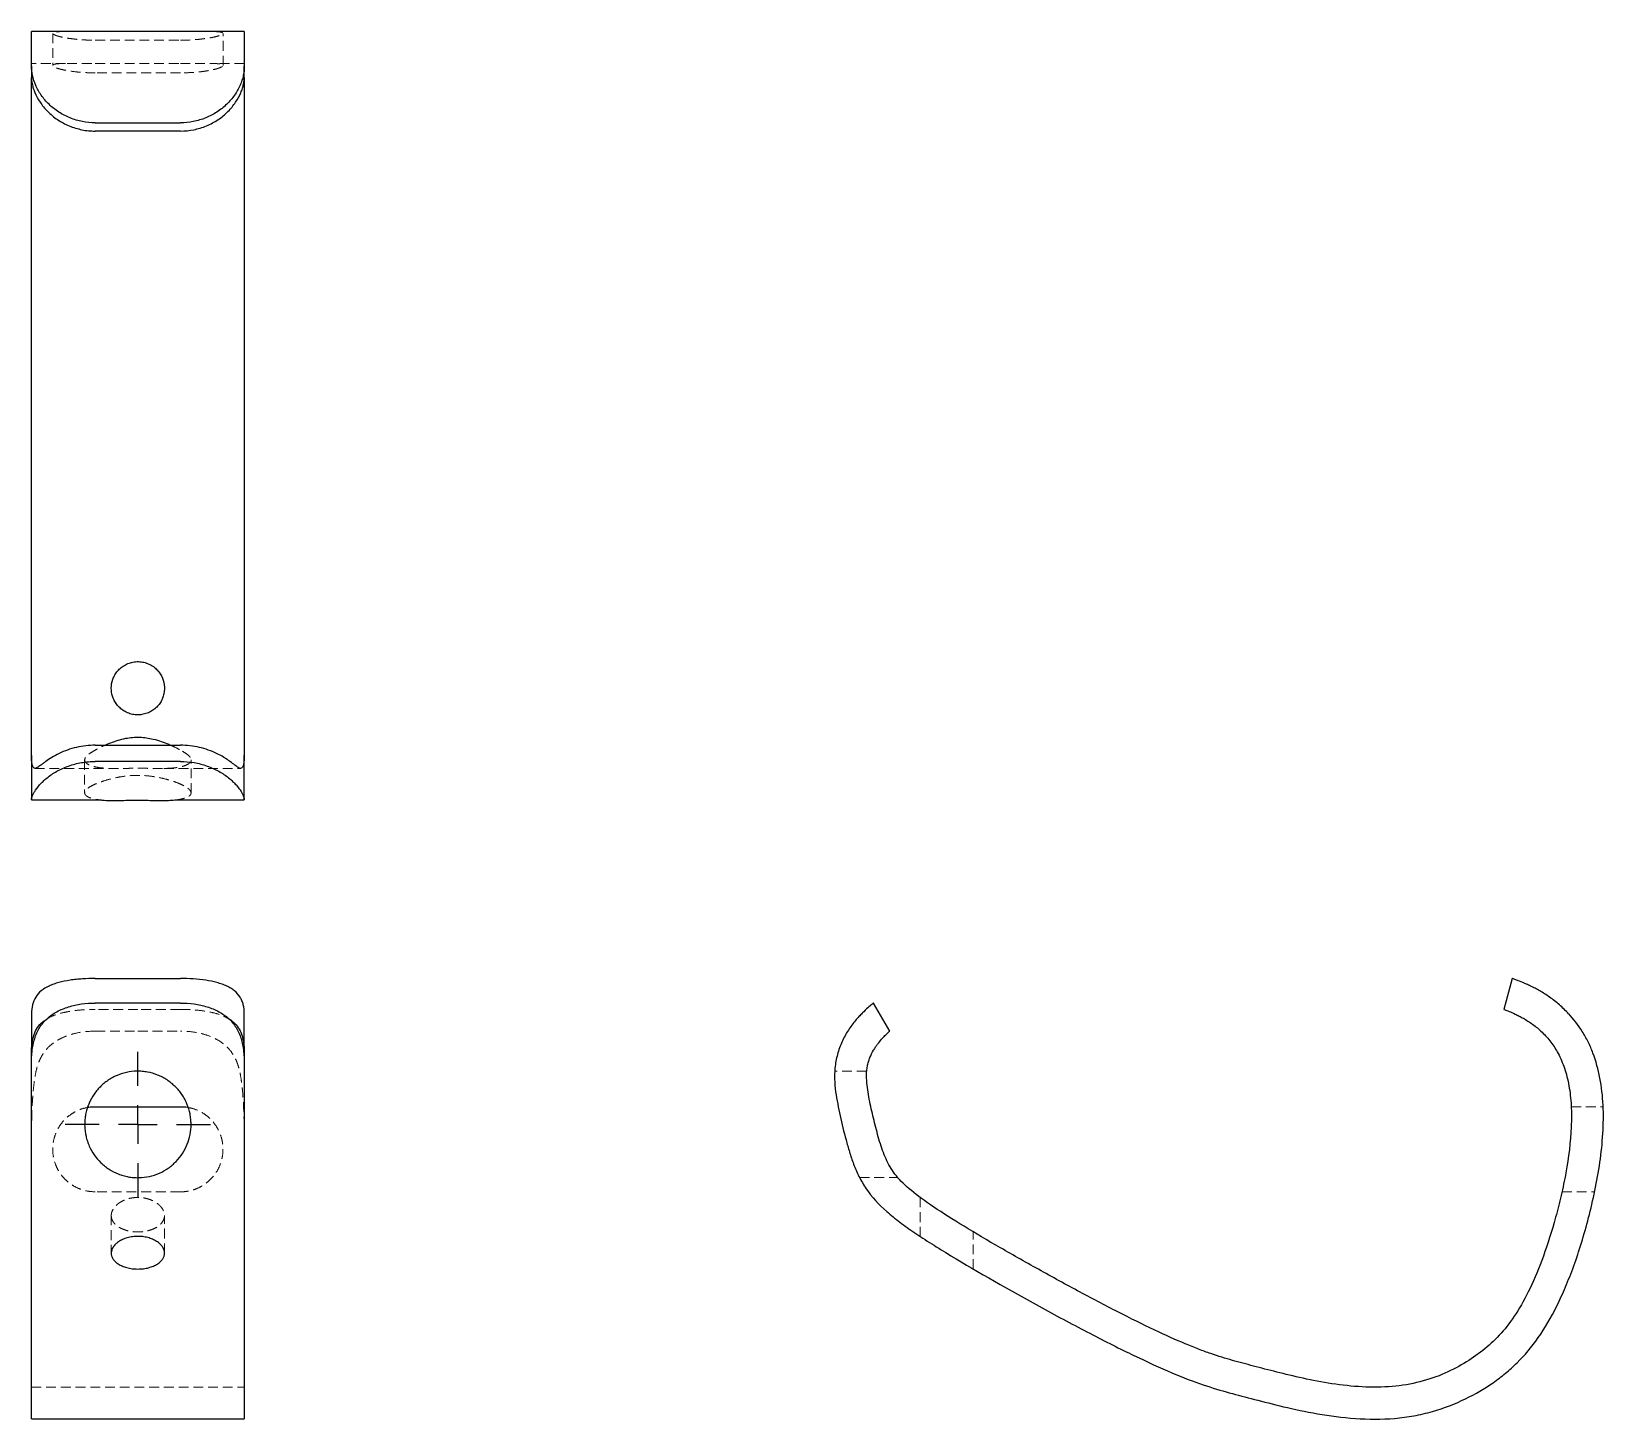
# Model space of a CAD drawing. Header units: millimetres. Extents: x 69 to 273, y 28 to 208.
import ezdxf

# ---------------------------------------------------------------- set-up
doc = ezdxf.new("R2010")
doc.units = ezdxf.units.MM
doc.linetypes.add('HIDDEN', pattern=[1.905, 1.27, -0.635])
doc.layers.add('10', color=7, linetype='Continuous')

# ---------------------------------------------------------------- blocks, each defined once
blk = doc.blocks.new('SW_CENTERMARKSYMBOL_0')
at = {"layer": '10', "color": 0}
for p, q in [((0, 5), (0, 9.39)), ((0, 0), (0, 2.5)), ((-5, 0), (-9.39, 0)), ((0, 0), (-2.5, 0)), ((0, 0), (0, -2.5)), ((0, 0), (2.5, 0)), ((5, 0), (9.39, 0)), ((0, -5), (0, -9.39))]:
    blk.add_line(p, q, dxfattribs=at)

msp = doc.modelspace()

# ---------------------------------------------------------------- linework, layer by layer
at = {"color": 7, "linetype": 'Continuous', "lineweight": 25}
for p, q in [((73.98, 207.89), (69.5, 207.89)), ((88.78, 207.87), (77.76, 207.87)), ((97.04, 207.89), (92.57, 207.89)), ((69.5, 203.41), (69.5, 202.04)), ((97.04, 202.04), (97.04, 203.41)), ((77.76, 196.08), (88.78, 196.08)), ((83.27, 195.01), (77.76, 195.01)), ((88.78, 195.01), (83.27, 195.01)), ((69.5, 114.25), (69.5, 108.51)), ((77.76, 115.56), (83.27, 115.56)), ((83.27, 115.56), (88.78, 115.56)), ((97.04, 108.51), (97.04, 114.25)), ((88.78, 113.46), (77.76, 113.46)), ((69.5, 108.48), (78.5, 108.48)), ((88.06, 108.48), (97.04, 108.48)), ((77.76, 85.39), (88.78, 85.39)), ((261.08, 85.39), (260.01, 81.38)), ((88.78, 82.21), (77.76, 82.21)), ((180.56, 78.57), (178.46, 82.21)), ((69.5, 80.82), (69.5, 75.69)), ((97.04, 75.69), (97.04, 80.82)), ((69.5, 74.34), (69.5, 75.69)), ((97.04, 75.69), (97.04, 74.34)), ((77.76, 68.8), (88.78, 68.8)), ((69.5, 28.4), (97.04, 28.4))]:
    msp.add_line(p, q, dxfattribs=at)
at = {"color": 7, "linetype": 'HIDDEN', "lineweight": 18}
for p, q in [((72.25, 207.65), (72.25, 203.49)), ((94.29, 203.49), (94.29, 207.65)), ((77.76, 206.77), (88.78, 206.77)), ((73.91, 203.76), (69.5, 203.76)), ((77.76, 203.73), (88.78, 203.73)), ((97.04, 203.76), (92.61, 203.76)), ((88.78, 202.54), (77.76, 202.54)), ((69.93, 112.56), (79.9, 112.56)), ((76.38, 113.65), (76.38, 109.39)), ((86.64, 112.56), (96.6, 112.56)), ((90.16, 109.39), (90.16, 113.65)), ((83.27, 81.38), (77.76, 81.38)), ((88.78, 81.38), (83.27, 81.38)), ((77.76, 78.57), (83.27, 78.57)), ((83.27, 78.57), (88.78, 78.57)), ((177.57, 73.39), (173.43, 73.39)), ((268.73, 68.8), (272.87, 68.8)), ((176.65, 59.62), (181.59, 59.62)), ((88.78, 57.78), (77.76, 57.78)), ((184.48, 57.05), (184.48, 52)), ((267.54, 57.78), (271.77, 57.78)), ((79.83, 54.72), (79.83, 49.85)), ((86.71, 49.85), (86.71, 54.72)), ((191.37, 47.8), (191.37, 52.62)), ((69.5, 32.52), (97.04, 32.52))]:
    msp.add_line(p, q, dxfattribs=at)
at = {"color": 7, "linetype": 'HIDDEN', "lineweight": 18, "flags": 128}
for points in [[(260.01, 81.38), (260.01, 81.38)], [(260.01, 81.38), (260.01, 81.38)], [(180.56, 78.57), (180.56, 78.57)], [(180.56, 78.57), (180.56, 78.57)], [(268.73, 68.8), (268.73, 68.8)], [(267.54, 57.78), (267.54, 57.78)]]:
    msp.add_lwpolyline(points, dxfattribs=at)
at = {"color": 7, "linetype": 'Continuous', "lineweight": 25}
for points, knots in [([(69.5, 203.41), (69.5, 203.81), (69.5, 204.62), (69.5, 205.65), (69.5, 206.51), (69.5, 207.16), (69.5, 207.6), (69.5, 207.86), (69.5, 207.88), (69.5, 207.89)], [0, 0, 0, 0, 0.124142, 0.2554579, 0.3938352, 0.5381918, 0.6881855, 0.8431435, 1, 1, 1, 1]), ([(77.76, 207.87), (77.46, 207.87), (76.84, 207.87), (75.94, 207.88), (75.09, 207.89), (74.43, 207.89), (74.09, 207.89), (73.98, 207.89)], [0, 0, 0, 0, 0.219039, 0.444434, 0.663472, 0.88886, 1, 1, 1, 1]), ([(92.57, 207.89), (92.38, 207.89), (91.97, 207.89), (91.21, 207.89), (90.34, 207.88), (89.52, 207.87), (88.99, 207.87), (88.78, 207.87)], [0, 0, 0, 0, 0.179108, 0.402659, 0.620983, 0.845619, 1, 1, 1, 1]), ([(97.04, 207.87), (97.04, 207.88), (97.04, 207.92), (97.04, 207.76), (97.04, 207.37), (97.04, 206.73), (97.04, 205.85), (97.04, 204.74), (97.04, 203.85), (97.04, 203.41)], [0, 0, 0, 0, 0.0512634, 0.2348952, 0.4024611, 0.5634775, 0.7174088, 0.8630477, 1, 1, 1, 1]), ([(77.76, 196.08), (77.2, 196.08), (76.64, 196.14), (75.83, 196.29), (75.56, 196.36), (75.02, 196.52), (74.76, 196.61), (73.99, 196.92), (73.5, 197.17), (72.81, 197.62), (72.59, 197.78), (72.17, 198.12), (71.97, 198.29), (71.4, 198.84), (71.06, 199.23), (70.48, 200.07), (70.24, 200.49), (69.86, 201.35), (69.72, 201.79), (69.54, 202.62), (69.5, 203.02), (69.5, 203.4)], [0, 0, 0, 0, 0.125, 0.125, 0.1875, 0.1875, 0.25, 0.25, 0.375, 0.375, 0.4375, 0.4375, 0.5, 0.5, 0.625, 0.625, 0.75, 0.75, 0.875, 0.875, 1, 1, 1, 1]), ([(69.5, 202.04), (69.5, 201.76), (69.53, 201.45), (69.63, 200.93), (69.68, 200.75), (69.8, 200.37), (69.87, 200.18), (70.12, 199.58), (70.34, 199.16), (70.75, 198.55), (70.9, 198.34), (71.24, 197.94), (71.41, 197.74), (71.79, 197.36), (71.99, 197.18), (72.42, 196.82), (72.65, 196.65), (73.35, 196.18), (73.85, 195.91), (74.64, 195.58), (74.92, 195.48), (75.47, 195.31), (75.75, 195.24), (76.31, 195.12), (76.6, 195.08), (77.18, 195.02), (77.47, 195.01), (77.76, 195.01)], [0, 0, 0, 0, 0.125, 0.125, 0.1875, 0.1875, 0.25, 0.25, 0.375, 0.375, 0.4375, 0.4375, 0.5, 0.5, 0.5625, 0.5625, 0.625, 0.625, 0.75, 0.75, 0.8125, 0.8125, 0.875, 0.875, 0.9375, 0.9375, 1, 1, 1, 1]), ([(69.5, 114.25), (69.5, 114.39), (69.5, 114.65), (69.5, 115.12), (69.5, 115.7), (69.5, 116.46), (69.5, 117.43), (69.5, 118.66), (69.5, 120.12), (69.5, 121.79), (69.5, 123.66), (69.5, 125.74), (69.5, 128.01), (69.5, 130.44), (69.5, 133.16), (69.5, 136.13), (69.5, 139.3), (69.5, 142.41), (69.5, 145.41), (69.5, 148.21), (69.5, 150.78), (69.5, 153.1), (69.5, 155.17), (69.5, 157.1), (69.5, 158.96), (69.5, 160.83), (69.5, 162.72), (69.5, 164.71), (69.5, 167.12), (69.5, 169.97), (69.5, 173.26), (69.5, 176.4), (69.5, 179.28), (69.5, 181.81), (69.5, 184.2), (69.5, 186.41), (69.5, 188.41), (69.5, 190.21), (69.5, 191.84), (69.5, 193.34), (69.5, 194.66), (69.5, 195.84), (69.5, 196.91), (69.5, 197.95), (69.5, 198.96), (69.5, 199.94), (69.5, 200.87), (69.5, 201.54), (69.5, 201.87), (69.5, 201.94)], [0, 0, 0, 0, 0.012095, 0.023559, 0.034676, 0.046114, 0.058738, 0.073322, 0.090381, 0.108399, 0.128692, 0.151105, 0.175368, 0.201133, 0.227995, 0.261045, 0.294209, 0.326666, 0.357667, 0.386585, 0.4125, 0.435659, 0.455996, 0.47379, 0.492118, 0.509387, 0.526913, 0.545609, 0.565909, 0.594851, 0.625709, 0.657318, 0.681212, 0.704409, 0.726647, 0.747796, 0.767821, 0.786459, 0.804282, 0.821712, 0.839404, 0.855549, 0.873012, 0.892255, 0.913628, 0.937354, 0.963515, 0.991989, 1, 1, 1, 1]), ([(97.04, 203.4), (97.04, 203.02), (97, 202.62), (96.87, 202), (96.81, 201.79), (96.67, 201.36), (96.59, 201.14), (96.3, 200.5), (96.07, 200.07), (95.63, 199.45), (95.47, 199.25), (95.14, 198.85), (94.96, 198.66), (94.58, 198.29), (94.38, 198.12), (93.95, 197.78), (93.73, 197.62), (93.04, 197.18), (92.56, 196.92), (91.53, 196.51), (90.99, 196.35), (89.9, 196.14), (89.34, 196.08), (88.78, 196.08)], [0, 0, 0, 0, 0.125, 0.125, 0.1875, 0.1875, 0.25, 0.25, 0.375, 0.375, 0.4375, 0.4375, 0.5, 0.5, 0.5625, 0.5625, 0.625, 0.625, 0.75, 0.75, 0.875, 0.875, 1, 1, 1, 1]), ([(88.78, 195.01), (89.36, 195.01), (89.94, 195.07), (90.78, 195.24), (91.06, 195.31), (91.61, 195.48), (91.89, 195.57), (92.68, 195.91), (93.18, 196.18), (93.88, 196.64), (94.11, 196.81), (94.53, 197.17), (94.74, 197.35), (95.11, 197.73), (95.29, 197.92), (95.62, 198.32), (95.78, 198.53), (96.19, 199.15), (96.41, 199.57), (96.67, 200.16), (96.74, 200.36), (96.86, 200.74), (96.9, 200.92), (97.01, 201.44), (97.04, 201.76), (97.04, 202.04)], [0, 0, 0, 0, 0.125, 0.125, 0.1875, 0.1875, 0.25, 0.25, 0.375, 0.375, 0.4375, 0.4375, 0.5, 0.5, 0.5625, 0.5625, 0.625, 0.625, 0.75, 0.75, 0.8125, 0.8125, 0.875, 0.875, 1, 1, 1, 1]), ([(97.04, 201.94), (97.04, 201.87), (97.04, 201.55), (97.04, 200.87), (97.04, 199.94), (97.04, 198.96), (97.04, 197.95), (97.04, 196.91), (97.04, 195.84), (97.04, 194.65), (97.04, 193.32), (97.04, 191.79), (97.04, 190.12), (97.04, 188.28), (97.04, 186.27), (97.04, 184.07), (97.04, 181.72), (97.04, 179.23), (97.04, 176.56), (97.04, 173.76), (97.04, 170.91), (97.04, 168.21), (97.04, 165.71), (97.04, 163.41), (97.04, 161.27), (97.04, 159.17), (97.04, 157.12), (97.04, 154.99), (97.04, 152.73), (97.04, 150.18), (97.04, 147.36), (97.04, 144.3), (97.04, 141.13), (97.04, 137.92), (97.04, 134.76), (97.04, 131.66), (97.04, 128.69), (97.04, 126.07), (97.04, 123.81), (97.04, 121.93), (97.04, 120.27), (97.04, 118.86), (97.04, 117.69), (97.04, 116.69), (97.04, 115.86), (97.04, 115.2), (97.04, 114.68), (97.04, 114.4), (97.04, 114.25)], [0, 0, 0, 0, 0.008201, 0.036668, 0.062824, 0.086546, 0.107915, 0.127154, 0.144614, 0.160755, 0.178761, 0.196508, 0.214682, 0.233718, 0.253818, 0.274655, 0.296538, 0.31934, 0.342808, 0.369762, 0.396302, 0.421679, 0.445284, 0.466848, 0.48671, 0.505949, 0.526304, 0.545619, 0.567936, 0.593549, 0.62231, 0.653797, 0.68738, 0.720237, 0.753447, 0.786182, 0.817642, 0.847098, 0.869661, 0.890123, 0.908317, 0.924225, 0.938006, 0.950012, 0.962637, 0.97465, 0.986965, 1, 1, 1, 1]), ([(79.83, 122.93), (79.83, 123.32), (79.89, 123.71), (80.1, 124.28), (80.19, 124.47), (80.39, 124.83), (80.51, 124.99), (80.78, 125.32), (80.94, 125.47), (81.28, 125.74), (81.47, 125.87), (81.86, 126.08), (82.08, 126.16), (82.52, 126.29), (82.75, 126.34), (83.22, 126.38), (83.46, 126.37), (83.92, 126.32), (84.15, 126.26), (84.59, 126.12), (84.79, 126.02), (85.19, 125.8), (85.37, 125.67), (85.69, 125.38), (85.84, 125.22), (86.11, 124.89), (86.22, 124.71), (86.51, 124.17), (86.63, 123.78), (86.74, 122.99), (86.72, 122.59), (86.59, 122.01), (86.54, 121.82), (86.39, 121.45), (86.3, 121.27), (86.08, 120.93), (85.96, 120.76), (85.68, 120.45), (85.52, 120.31), (85.18, 120.05), (84.99, 119.93), (84.59, 119.74), (84.37, 119.66), (83.92, 119.54), (83.69, 119.5), (83.23, 119.48), (82.99, 119.49), (82.53, 119.56), (82.3, 119.61), (81.87, 119.77), (81.67, 119.87), (81.29, 120.1), (81.12, 120.23), (80.8, 120.52), (80.66, 120.67), (80.41, 121), (80.3, 121.17), (80.12, 121.53), (80.04, 121.72), (79.98, 121.91)], [0, 0, 0, 0, 0.0625, 0.0625, 0.09375, 0.09375, 0.125, 0.125, 0.15625, 0.15625, 0.1875, 0.1875, 0.21875, 0.21875, 0.25, 0.25, 0.28125, 0.28125, 0.3125, 0.3125, 0.34375, 0.34375, 0.375, 0.375, 0.40625, 0.40625, 0.4375, 0.4375, 0.5, 0.5, 0.5625, 0.5625, 0.59375, 0.59375, 0.625, 0.625, 0.65625, 0.65625, 0.6875, 0.6875, 0.71875, 0.71875, 0.75, 0.75, 0.78125, 0.78125, 0.8125, 0.8125, 0.84375, 0.84375, 0.875, 0.875, 0.90625, 0.90625, 0.9375, 0.9375, 0.96875, 0.96875, 1, 1, 1, 1]), ([(79.03, 115.56), (79.28, 115.67), (79.79, 115.9), (80.7, 116.22), (81.65, 116.46), (82.6, 116.59), (83.5, 116.62), (84.41, 116.54), (85.35, 116.35), (86.32, 116.06), (87.07, 115.77), (87.43, 115.6), (87.51, 115.56)], [0, 0, 0, 0, 0.103169, 0.217164, 0.334123, 0.428427, 0.525409, 0.61975, 0.716698, 0.838411, 0.963613, 1, 1, 1, 1]), ([(77.76, 115.56), (76.92, 115.56), (76.11, 115.46), (74.92, 115.19), (74.53, 115.07), (73.79, 114.81), (73.44, 114.66), (72.76, 114.34), (72.44, 114.16), (71.85, 113.81), (71.59, 113.63), (71.23, 113.37), (71.11, 113.28), (70.9, 113.12), (70.8, 113.05), (70.62, 112.91), (70.54, 112.85), (70.39, 112.74), (70.32, 112.7), (70.14, 112.59), (70.05, 112.55), (69.91, 112.55), (69.85, 112.58), (69.76, 112.67), (69.72, 112.73), (69.66, 112.88), (69.63, 112.96), (69.57, 113.21), (69.54, 113.4), (69.51, 113.8), (69.5, 114.01), (69.5, 114.25)], [0, 0, 0, 0, 0.125, 0.125, 0.1875, 0.1875, 0.25, 0.25, 0.3125, 0.3125, 0.375, 0.375, 0.40625, 0.40625, 0.4375, 0.4375, 0.46875, 0.46875, 0.5, 0.5, 0.5625, 0.5625, 0.625, 0.625, 0.6875, 0.6875, 0.75, 0.75, 0.875, 0.875, 1, 1, 1, 1]), ([(97.04, 114.25), (97.04, 114.01), (97.03, 113.8), (97, 113.4), (96.97, 113.21), (96.91, 112.95), (96.88, 112.87), (96.82, 112.73), (96.78, 112.67), (96.69, 112.58), (96.63, 112.55), (96.52, 112.55), (96.48, 112.56), (96.38, 112.6), (96.33, 112.63), (96.21, 112.7), (96.14, 112.74), (96, 112.85), (95.91, 112.91), (95.64, 113.12), (95.43, 113.28), (95.07, 113.54), (94.94, 113.63), (94.68, 113.81), (94.54, 113.9), (94.1, 114.17), (93.78, 114.34), (93.1, 114.66), (92.75, 114.81), (92.01, 115.07), (91.62, 115.19), (90.43, 115.46), (89.61, 115.56), (88.78, 115.56)], [0, 0, 0, 0, 0.125, 0.125, 0.25, 0.25, 0.3125, 0.3125, 0.375, 0.375, 0.4375, 0.4375, 0.46875, 0.46875, 0.5, 0.5, 0.53125, 0.53125, 0.5625, 0.5625, 0.625, 0.625, 0.65625, 0.65625, 0.6875, 0.6875, 0.75, 0.75, 0.8125, 0.8125, 0.875, 0.875, 1, 1, 1, 1]), ([(69.5, 108.52), (69.5, 108.6), (69.52, 108.73), (69.62, 109), (69.66, 109.1), (69.77, 109.32), (69.84, 109.44), (70.07, 109.82), (70.28, 110.11), (70.68, 110.57), (70.83, 110.72), (71.16, 111.03), (71.33, 111.18), (71.89, 111.64), (72.33, 111.93), (73.26, 112.45), (73.77, 112.68), (74.85, 113.06), (75.41, 113.21), (76.56, 113.41), (77.16, 113.46), (77.76, 113.46)], [0, 0, 0, 0, 0.125, 0.125, 0.1875, 0.1875, 0.25, 0.25, 0.375, 0.375, 0.4375, 0.4375, 0.5, 0.5, 0.625, 0.625, 0.75, 0.75, 0.875, 0.875, 1, 1, 1, 1]), ([(88.78, 113.46), (89.38, 113.46), (89.96, 113.41), (91.12, 113.21), (91.69, 113.06), (92.76, 112.68), (93.27, 112.46), (93.97, 112.06), (94.2, 111.92), (94.62, 111.64), (94.82, 111.49), (95.2, 111.19), (95.37, 111.04), (95.7, 110.73), (95.85, 110.58), (96.25, 110.12), (96.46, 109.83), (96.78, 109.31), (96.89, 109.09), (97.02, 108.74), (97.04, 108.6), (97.04, 108.52)], [0, 0, 0, 0, 0.125, 0.125, 0.25, 0.25, 0.375, 0.375, 0.4375, 0.4375, 0.5, 0.5, 0.5625, 0.5625, 0.625, 0.625, 0.75, 0.75, 0.875, 0.875, 1, 1, 1, 1]), ([(78.5, 108.48), (78.57, 108.47), (78.9, 108.43), (79.61, 108.42), (80.62, 108.42), (81.71, 108.43), (82.85, 108.44), (84.01, 108.44), (85.16, 108.42), (86.24, 108.41), (87.23, 108.42), (87.79, 108.46), (88.06, 108.48)], [0, 0, 0, 0, 0.027866, 0.138313, 0.243354, 0.351284, 0.459051, 0.569929, 0.677918, 0.789032, 0.89709, 1, 1, 1, 1]), ([(77.76, 85.39), (77.2, 85.39), (76.64, 85.37), (75.83, 85.31), (75.56, 85.29), (75.02, 85.23), (74.76, 85.2), (73.99, 85.08), (73.5, 84.98), (72.81, 84.79), (72.59, 84.73), (72.17, 84.58), (71.97, 84.49), (71.4, 84.23), (71.06, 84.02), (70.48, 83.54), (70.24, 83.27), (69.86, 82.67), (69.72, 82.33), (69.54, 81.61), (69.5, 81.22), (69.5, 80.81)], [0, 0, 0, 0, 0.125, 0.125, 0.1875, 0.1875, 0.25, 0.25, 0.375, 0.375, 0.4375, 0.4375, 0.5, 0.5, 0.625, 0.625, 0.75, 0.75, 0.875, 0.875, 1, 1, 1, 1]), ([(97.04, 80.81), (97.04, 81.22), (97, 81.61), (96.87, 82.15), (96.81, 82.32), (96.67, 82.66), (96.59, 82.82), (96.3, 83.27), (96.07, 83.54), (95.63, 83.9), (95.47, 84.01), (95.14, 84.22), (94.96, 84.32), (94.58, 84.49), (94.38, 84.57), (93.95, 84.72), (93.73, 84.79), (93.04, 84.98), (92.56, 85.08), (91.53, 85.23), (90.99, 85.29), (89.9, 85.37), (89.34, 85.39), (88.78, 85.39)], [0, 0, 0, 0, 0.125, 0.125, 0.1875, 0.1875, 0.25, 0.25, 0.375, 0.375, 0.4375, 0.4375, 0.5, 0.5, 0.5625, 0.5625, 0.625, 0.625, 0.75, 0.75, 0.875, 0.875, 1, 1, 1, 1]), ([(268.4, 80.81), (268.02, 81.22), (267.62, 81.61), (267, 82.15), (266.79, 82.32), (266.36, 82.66), (266.14, 82.82), (265.5, 83.27), (265.07, 83.54), (264.45, 83.9), (264.25, 84.01), (263.85, 84.22), (263.66, 84.32), (263.29, 84.49), (263.12, 84.57), (262.78, 84.72), (262.62, 84.79), (262.18, 84.98), (261.92, 85.08), (261.51, 85.23), (261.35, 85.29), (261.14, 85.37), (261.08, 85.39), (261.08, 85.39)], [0, 0, 0, 0, 0.125, 0.125, 0.1875, 0.1875, 0.25, 0.25, 0.375, 0.375, 0.4375, 0.4375, 0.5, 0.5, 0.5625, 0.5625, 0.625, 0.625, 0.75, 0.75, 0.875, 0.875, 1, 1, 1, 1]), ([(69.5, 74.25), (69.5, 74.84), (69.52, 75.41), (69.62, 76.26), (69.66, 76.53), (69.77, 77.08), (69.84, 77.34), (70.07, 78.11), (70.28, 78.58), (70.68, 79.23), (70.83, 79.44), (71.16, 79.83), (71.33, 80.01), (71.89, 80.53), (72.33, 80.83), (73.26, 81.34), (73.77, 81.55), (74.85, 81.88), (75.41, 82), (76.56, 82.17), (77.16, 82.21), (77.76, 82.21)], [0, 0, 0, 0, 0.125, 0.125, 0.1875, 0.1875, 0.25, 0.25, 0.375, 0.375, 0.4375, 0.4375, 0.5, 0.5, 0.625, 0.625, 0.75, 0.75, 0.875, 0.875, 1, 1, 1, 1]), ([(88.78, 82.21), (89.38, 82.21), (89.96, 82.17), (91.12, 82), (91.69, 81.88), (92.76, 81.55), (93.27, 81.35), (93.97, 80.96), (94.2, 80.82), (94.62, 80.53), (94.82, 80.37), (95.2, 80.02), (95.37, 79.84), (95.7, 79.45), (95.85, 79.24), (96.25, 78.59), (96.46, 78.12), (96.78, 77.09), (96.89, 76.55), (97.02, 75.42), (97.04, 74.84), (97.04, 74.25)], [0, 0, 0, 0, 0.125, 0.125, 0.25, 0.25, 0.375, 0.375, 0.4375, 0.4375, 0.5, 0.5, 0.5625, 0.5625, 0.625, 0.625, 0.75, 0.75, 0.875, 0.875, 1, 1, 1, 1]), ([(178.46, 82.21), (178.46, 82.21), (178.41, 82.17), (178.21, 82), (178.06, 81.88), (177.68, 81.55), (177.46, 81.35), (177.06, 80.96), (176.92, 80.82), (176.64, 80.53), (176.49, 80.37), (176.19, 80.02), (176.04, 79.84), (175.73, 79.45), (175.58, 79.24), (175.12, 78.59), (174.83, 78.12), (174.31, 77.09), (174.09, 76.55), (173.74, 75.42), (173.6, 74.84), (173.52, 74.25)], [0, 0, 0, 0, 0.125, 0.125, 0.25, 0.25, 0.375, 0.375, 0.4375, 0.4375, 0.5, 0.5, 0.5625, 0.5625, 0.625, 0.625, 0.75, 0.75, 0.875, 0.875, 1, 1, 1, 1]), ([(260.01, 81.38), (260.01, 81.38), (260.07, 81.36), (260.24, 81.3), (260.31, 81.27), (260.48, 81.21), (260.57, 81.17), (260.91, 81.03), (261.18, 80.92), (261.64, 80.7), (261.81, 80.62), (262.17, 80.44), (262.35, 80.34), (262.73, 80.12), (262.92, 80), (263.32, 79.75), (263.53, 79.61), (264.15, 79.16), (264.57, 78.82), (265.16, 78.24), (265.36, 78.03), (265.74, 77.61), (265.92, 77.38), (266.44, 76.7), (266.76, 76.2), (267.04, 75.69)], [0, 0, 0, 0, 0.125, 0.125, 0.1875, 0.1875, 0.25, 0.25, 0.375, 0.375, 0.4375, 0.4375, 0.5, 0.5, 0.5625, 0.5625, 0.625, 0.625, 0.75, 0.75, 0.8125, 0.8125, 0.875, 0.875, 1, 1, 1, 1]), ([(69.5, 75.69), (69.51, 76.12), (69.54, 77), (69.79, 78.12), (70.25, 79.06), (70.82, 79.71), (71.3, 80.02), (71.49, 80.14)], [0, 0, 0, 0, 0.222037, 0.45136, 0.656739, 0.870059, 1, 1, 1, 1]), ([(94.99, 80.18), (95.01, 80.17), (95.36, 80.01), (95.84, 79.57), (96.41, 78.85), (96.77, 78.01), (96.98, 77.06), (97.04, 76.27), (97.04, 75.8), (97.04, 75.69)], [0, 0, 0, 0, 0.014267, 0.21555, 0.398456, 0.587113, 0.763789, 0.944598, 1, 1, 1, 1]), ([(173.52, 74.25), (173.47, 73.93), (173.45, 73.62), (173.42, 73.01), (173.41, 72.11), (173.53, 70.72), (173.72, 69.67), (173.92, 68.64), (174.03, 68.13), (174.36, 66.58), (174.61, 65.55), (175.04, 63.99), (175.19, 63.47), (175.51, 62.42), (175.86, 61.36), (176.42, 60.04), (176.85, 59.24), (177.17, 58.7), (177.33, 58.44), (178.23, 57.12), (179.13, 56.14), (180.44, 54.99), (180.7, 54.77), (181.26, 54.31), (182.14, 53.64), (183.75, 52.5), (185.21, 51.54), (186.77, 50.56), (187.6, 50.05), (191.95, 47.41), (196.1, 45.06), (201.31, 42.2), (202.36, 41.64), (204.42, 40.54), (207.48, 38.92), (210.37, 37.47), (213.93, 35.75), (215.55, 35.01), (218.53, 33.75), (219.88, 33.24), (223.54, 32.01), (225.47, 31.53), (228.91, 30.64), (230.16, 30.31), (232.88, 29.67), (234.35, 29.35), (239.03, 28.54), (242.51, 28.2), (246.73, 28.55), (247.57, 28.66), (249.2, 28.96), (250, 29.15), (252.31, 29.81), (253.75, 30.37), (256.35, 31.64), (258.12, 32.67), (259.71, 33.88), (260.74, 34.73), (261.24, 35.18), (263.68, 37.59), (265.79, 40.57), (267.64, 44.63), (268.36, 46.34), (268.71, 47.24), (269.75, 50.1), (270.4, 52.19), (271.27, 55.57), (271.55, 56.74), (272.05, 59.14), (272.49, 61.59), (272.75, 64.08), (272.9, 66.56), (272.92, 67.79), (272.74, 71.39), (272.31, 73.69), (271.36, 76.22), (271.15, 76.71), (270.68, 77.65), (269.93, 78.99), (269.03, 80.13), (268.41, 80.8)], [0, 0, 0, 0, 0.007812, 0.007812, 0.015625, 0.03125, 0.046875, 0.046875, 0.0625, 0.0625, 0.09375, 0.09375, 0.109375, 0.109375, 0.125, 0.140625, 0.148438, 0.148438, 0.15625, 0.15625, 0.1875, 0.1875, 0.195313, 0.195313, 0.203125, 0.21875, 0.234375, 0.234375, 0.25, 0.25, 0.3125, 0.3125, 0.328125, 0.328125, 0.34375, 0.375, 0.375, 0.40625, 0.40625, 0.4375, 0.4375, 0.5, 0.5, 0.53125, 0.53125, 0.5625, 0.5625, 0.625, 0.625, 0.640625, 0.640625, 0.65625, 0.65625, 0.6875, 0.6875, 0.71875, 0.734375, 0.734375, 0.75, 0.75, 0.8125, 0.828125, 0.828125, 0.84375, 0.84375, 0.875, 0.875, 0.890625, 0.890625, 0.90625, 0.921875, 0.921875, 0.9375, 0.9375, 0.96875, 0.96875, 0.976563, 0.976563, 0.984375, 1, 1, 1, 1]), ([(179.25, 64.31), (179.01, 65.1), (178.8, 65.91), (178.4, 67.52), (178.21, 68.33), (177.95, 69.55), (177.87, 69.95), (177.73, 70.77), (177.67, 71.18), (177.58, 72), (177.55, 72.41), (177.55, 73.03), (177.56, 73.23), (177.6, 73.63), (177.63, 73.83), (177.7, 74.22), (177.74, 74.41), (177.85, 74.79), (177.91, 74.97), (178.12, 75.49), (178.28, 75.81), (178.54, 76.25), (178.63, 76.39), (178.81, 76.66), (178.9, 76.78), (179.17, 77.13), (179.34, 77.34), (179.66, 77.7), (179.81, 77.86), (180.07, 78.12), (180.19, 78.23), (180.46, 78.49), (180.56, 78.57), (180.56, 78.57)], [0, 0, 0, 0, 0.125, 0.125, 0.25, 0.25, 0.3125, 0.3125, 0.375, 0.375, 0.4375, 0.4375, 0.46875, 0.46875, 0.5, 0.5, 0.53125, 0.53125, 0.5625, 0.5625, 0.625, 0.625, 0.65625, 0.65625, 0.6875, 0.6875, 0.75, 0.75, 0.8125, 0.8125, 0.875, 0.875, 1, 1, 1, 1]), ([(267.04, 75.69), (267.35, 75.1), (267.63, 74.46), (268.1, 73.06), (268.29, 72.31), (268.58, 70.7), (268.68, 69.85), (268.77, 68.06), (268.77, 67.13), (268.65, 64.25), (268.4, 62.24), (267.86, 59.27), (267.66, 58.29), (267.21, 56.36), (266.97, 55.42), (266.22, 52.69), (265.68, 51), (264.57, 47.93), (263.99, 46.55), (262.81, 44.09), (262.21, 43), (260.97, 41.08), (260.34, 40.25), (259.01, 38.75), (258.31, 38.09), (256.82, 36.87), (256.03, 36.3), (254.31, 35.25), (253.39, 34.76), (251.39, 33.88), (250.31, 33.5), (248.02, 32.91), (246.81, 32.71), (244.3, 32.49), (242.99, 32.48), (240.38, 32.62), (239.06, 32.77), (236.49, 33.16), (235.23, 33.4), (232.84, 33.92), (231.7, 34.2), (229.57, 34.73), (228.57, 34.99), (226.69, 35.49), (225.79, 35.73), (223.99, 36.24), (223.08, 36.52), (221.59, 37.03), (221.07, 37.22), (219.98, 37.63), (219.4, 37.87), (217.58, 38.63), (216.24, 39.23), (213.31, 40.62), (211.72, 41.41), (208.39, 43.11), (206.63, 44.04), (203.06, 45.95), (201.24, 46.95), (197.68, 48.94), (195.93, 49.93), (192.61, 51.85), (191.05, 52.78), (188.22, 54.52), (186.95, 55.34), (184.75, 56.84), (183.82, 57.53), (182.3, 58.84), (181.71, 59.45), (180.75, 60.7), (180.39, 61.35), (179.76, 62.74), (179.5, 63.5), (179.25, 64.31)], [0, 0, 0, 0, 0.015625, 0.015625, 0.03125, 0.03125, 0.046875, 0.046875, 0.0625, 0.0625, 0.09375, 0.09375, 0.109375, 0.109375, 0.125, 0.125, 0.15625, 0.15625, 0.1875, 0.1875, 0.21875, 0.21875, 0.25, 0.25, 0.28125, 0.28125, 0.3125, 0.3125, 0.34375, 0.34375, 0.375, 0.375, 0.40625, 0.40625, 0.4375, 0.4375, 0.46875, 0.46875, 0.5, 0.5, 0.53125, 0.53125, 0.5625, 0.5625, 0.59375, 0.59375, 0.625, 0.625, 0.640625, 0.640625, 0.65625, 0.65625, 0.6875, 0.6875, 0.71875, 0.71875, 0.75, 0.75, 0.78125, 0.78125, 0.8125, 0.8125, 0.84375, 0.84375, 0.875, 0.875, 0.90625, 0.90625, 0.9375, 0.9375, 0.96875, 0.96875, 1, 1, 1, 1]), ([(69.5, 28.42), (69.5, 28.43), (69.5, 28.45), (69.5, 28.68), (69.5, 29.09), (69.5, 29.65), (69.5, 30.29), (69.5, 30.93), (69.5, 31.52), (69.5, 32.09), (69.5, 32.71), (69.5, 33.41), (69.5, 34.3), (69.5, 35.37), (69.5, 36.67), (69.5, 38.18), (69.5, 39.88), (69.5, 41.7), (69.5, 43.59), (69.5, 45.5), (69.5, 47.35), (69.5, 49.11), (69.5, 50.74), (69.5, 52.26), (69.5, 53.72), (69.5, 55.19), (69.5, 56.76), (69.5, 58.49), (69.5, 60.29), (69.5, 62.09), (69.5, 63.87), (69.5, 65.5), (69.5, 66.99), (69.5, 68.35), (69.5, 69.73), (69.5, 71.15), (69.5, 72.67), (69.5, 73.71), (69.5, 74.25)], [0, 0, 0, 0, 0.011816, 0.041538, 0.070348, 0.104852, 0.136431, 0.164821, 0.190562, 0.215922, 0.237193, 0.260922, 0.287685, 0.31768, 0.351087, 0.390084, 0.431937, 0.475745, 0.520516, 0.564935, 0.607916, 0.646173, 0.681329, 0.712921, 0.7413, 0.767004, 0.79254, 0.816817, 0.839586, 0.861011, 0.881675, 0.901972, 0.917731, 0.933348, 0.948912, 0.964946, 0.981825, 1, 1, 1, 1]), ([(89.05, 62.76), (88.81, 62.38), (88.53, 62.04), (88.07, 61.56), (87.91, 61.41), (87.57, 61.12), (87.39, 60.98), (86.85, 60.6), (86.46, 60.38), (85.64, 60.02), (85.2, 59.88), (84.31, 59.68), (83.86, 59.63), (83.18, 59.61), (82.94, 59.62), (82.49, 59.66), (82.26, 59.69), (81.81, 59.77), (81.59, 59.82), (81.16, 59.94), (80.94, 60.02), (80.31, 60.27), (79.91, 60.47), (79.35, 60.84), (79.16, 60.97), (78.81, 61.25), (78.65, 61.39), (78.17, 61.85), (77.88, 62.19), (77.37, 62.92), (77.15, 63.31), (76.89, 63.91), (76.81, 64.12), (76.67, 64.54), (76.61, 64.75), (76.46, 65.41), (76.4, 65.85), (76.38, 66.52), (76.39, 66.74), (76.42, 67.19), (76.47, 67.63), (76.56, 68.07), (76.68, 68.5), (76.75, 68.72), (76.99, 69.35), (77.19, 69.76), (77.54, 70.33), (77.67, 70.52), (77.95, 70.88), (78.1, 71.06), (78.57, 71.55), (78.91, 71.85), (79.47, 72.25), (79.67, 72.38), (80.07, 72.6), (80.27, 72.71), (80.9, 72.98), (81.34, 73.13), (82.24, 73.32), (82.69, 73.38), (83.37, 73.39), (83.6, 73.38), (84.06, 73.34), (84.29, 73.31), (84.97, 73.19), (85.4, 73.06), (86.04, 72.81), (86.25, 72.71), (86.66, 72.5), (86.86, 72.38), (87.43, 72.01), (87.78, 71.72), (88.44, 71.07), (88.73, 70.72), (89.11, 70.16), (89.23, 69.96), (89.44, 69.56), (89.54, 69.36), (89.8, 68.73), (89.93, 68.3), (90.06, 67.64), (90.1, 67.42), (90.14, 66.97), (90.15, 66.75), (90.16, 66.08), (90.12, 65.64), (89.95, 64.76), (89.82, 64.34), (89.49, 63.53), (89.29, 63.13), (89.05, 62.76)], [0, 0, 0, 0, 0.03125, 0.03125, 0.046875, 0.046875, 0.0625, 0.0625, 0.09375, 0.09375, 0.125, 0.125, 0.15625, 0.15625, 0.171875, 0.171875, 0.1875, 0.1875, 0.203125, 0.203125, 0.21875, 0.21875, 0.25, 0.25, 0.265625, 0.265625, 0.28125, 0.28125, 0.3125, 0.3125, 0.34375, 0.34375, 0.359375, 0.359375, 0.375, 0.375, 0.40625, 0.40625, 0.421875, 0.421875, 0.4375, 0.453125, 0.453125, 0.46875, 0.46875, 0.5, 0.5, 0.515625, 0.515625, 0.53125, 0.53125, 0.5625, 0.5625, 0.578125, 0.578125, 0.59375, 0.59375, 0.625, 0.625, 0.65625, 0.65625, 0.671875, 0.671875, 0.6875, 0.6875, 0.71875, 0.71875, 0.734375, 0.734375, 0.75, 0.75, 0.78125, 0.78125, 0.8125, 0.8125, 0.828125, 0.828125, 0.84375, 0.84375, 0.875, 0.875, 0.890625, 0.890625, 0.90625, 0.90625, 0.9375, 0.9375, 0.96875, 0.96875, 1, 1, 1, 1]), ([(97.04, 74.25), (97.04, 73.66), (97.04, 72.53), (97.04, 70.89), (97.04, 69.35), (97.04, 67.85), (97.04, 66.37), (97.04, 64.87), (97.04, 63.32), (97.04, 61.69), (97.04, 59.99), (97.04, 58.29), (97.04, 56.67), (97.04, 55.21), (97.04, 53.86), (97.04, 52.54), (97.04, 51.17), (97.04, 49.72), (97.04, 48.19), (97.04, 46.59), (97.04, 44.9), (97.04, 43.15), (97.04, 41.38), (97.04, 39.67), (97.04, 38.08), (97.04, 36.61), (97.04, 35.31), (97.04, 34.19), (97.04, 33.27), (97.04, 32.56), (97.04, 31.98), (97.04, 31.45), (97.04, 30.9), (97.04, 30.27), (97.04, 29.64), (97.04, 29.07), (97.04, 28.66), (97.04, 28.43), (97.04, 28.42), (97.04, 28.42)], [0, 0, 0, 0, 0.019753, 0.038017, 0.055354, 0.072311, 0.089408, 0.106686, 0.124175, 0.143797, 0.164197, 0.185904, 0.208883, 0.232999, 0.256267, 0.281698, 0.309715, 0.340643, 0.374371, 0.410265, 0.447659, 0.489733, 0.531869, 0.572966, 0.612234, 0.648917, 0.684237, 0.715731, 0.743615, 0.76815, 0.790215, 0.811238, 0.836618, 0.864646, 0.895741, 0.929654, 0.960244, 0.991825, 1, 1, 1, 1]), ([(76.75, 68.68), (76.87, 68.71), (77.2, 68.79), (77.54, 68.8), (77.76, 68.8)], [0, 0, 0, 0, 0.358534, 1, 1, 1, 1]), ([(88.78, 68.8), (89.09, 68.8), (89.43, 68.79), (89.75, 68.71), (89.78, 68.7)], [0, 0, 0, 0, 0.904593, 1, 1, 1, 1]), ([(81.89, 51.83), (82.11, 51.9), (82.33, 51.94), (82.81, 52.01), (83.06, 52.02), (83.55, 52.02), (83.79, 52), (84.27, 51.93), (84.5, 51.88), (84.93, 51.75), (85.13, 51.67), (85.49, 51.5), (85.66, 51.4), (85.96, 51.19), (86.09, 51.08), (86.32, 50.85), (86.41, 50.73), (86.64, 50.36), (86.71, 50.1), (86.71, 49.72), (86.69, 49.59), (86.62, 49.34), (86.56, 49.22), (86.4, 48.98), (86.31, 48.87), (86.08, 48.64), (85.94, 48.54), (85.64, 48.34), (85.47, 48.26), (85.09, 48.1), (84.88, 48.03), (84.45, 47.91), (84.22, 47.87), (83.74, 47.81), (83.5, 47.8), (83.01, 47.8), (82.76, 47.81), (82.29, 47.87), (82.06, 47.92), (81.62, 48.04), (81.42, 48.11), (81.04, 48.27), (80.87, 48.36), (80.57, 48.56), (80.44, 48.67), (80.21, 48.89), (80.12, 49.01), (79.97, 49.25), (79.91, 49.37), (79.84, 49.62), (79.82, 49.75), (79.83, 50.14), (79.91, 50.39), (80.15, 50.76), (80.25, 50.88), (80.48, 51.11), (80.61, 51.22), (80.92, 51.42), (81.09, 51.52), (81.46, 51.69), (81.67, 51.77), (81.89, 51.83)], [0, 0, 0, 0, 0.03125, 0.03125, 0.0625, 0.0625, 0.09375, 0.09375, 0.125, 0.125, 0.15625, 0.15625, 0.1875, 0.1875, 0.21875, 0.21875, 0.25, 0.25, 0.3125, 0.3125, 0.34375, 0.34375, 0.375, 0.375, 0.40625, 0.40625, 0.4375, 0.4375, 0.46875, 0.46875, 0.5, 0.5, 0.53125, 0.53125, 0.5625, 0.5625, 0.59375, 0.59375, 0.625, 0.625, 0.65625, 0.65625, 0.6875, 0.6875, 0.71875, 0.71875, 0.75, 0.75, 0.78125, 0.78125, 0.8125, 0.8125, 0.875, 0.875, 0.90625, 0.90625, 0.9375, 0.9375, 0.96875, 0.96875, 1, 1, 1, 1])]:
    msp.add_open_spline(points, degree=3, knots=knots, dxfattribs=at)
at = {"color": 7, "linetype": 'HIDDEN', "lineweight": 18}
for points, knots in [([(73.98, 207.89), (73.87, 207.89), (73.53, 207.89), (73.08, 207.87), (72.65, 207.83), (72.37, 207.77), (72.24, 207.69), (72.26, 207.59), (72.44, 207.47), (72.76, 207.34), (73.24, 207.21), (73.84, 207.08), (74.56, 206.97), (75.37, 206.87), (76.25, 206.8), (77.05, 206.77), (77.57, 206.77), (77.76, 206.77)], [0, 0, 0, 0, 0.0342, 0.105669, 0.17482, 0.245987, 0.315004, 0.38599, 0.455601, 0.527179, 0.597708, 0.670267, 0.740993, 0.813822, 0.883593, 0.955465, 1, 1, 1, 1]), ([(88.78, 206.77), (89.08, 206.77), (89.69, 206.77), (90.58, 206.82), (91.42, 206.9), (92.18, 207), (92.86, 207.11), (93.42, 207.24), (93.86, 207.37), (94.16, 207.5), (94.3, 207.62), (94.28, 207.72), (94.1, 207.79), (93.78, 207.85), (93.3, 207.88), (92.89, 207.89), (92.61, 207.89), (92.57, 207.89)], [0, 0, 0, 0, 0.0685212, 0.1390504, 0.2075658, 0.2780264, 0.3473414, 0.4185984, 0.4891159, 0.5616596, 0.6324488, 0.7053335, 0.775357, 0.8474609, 0.9166509, 0.9878552, 1, 1, 1, 1]), ([(69.5, 203.75), (69.5, 203.75), (69.5, 203.79), (69.5, 203.73), (69.5, 203.53), (69.5, 203.46)], [0, 0, 0, 0, 0.077373, 0.672342, 1, 1, 1, 1]), ([(77.76, 202.54), (77.4, 202.54), (77.04, 202.55), (76.51, 202.57), (76.33, 202.58), (75.99, 202.6), (75.81, 202.62), (75.31, 202.66), (75, 202.7), (74.4, 202.78), (74.12, 202.83), (73.61, 202.93), (73.39, 202.98), (72.99, 203.09), (72.82, 203.14), (72.61, 203.22), (72.55, 203.25), (72.44, 203.3), (72.4, 203.33), (72.29, 203.4), (72.26, 203.45), (72.25, 203.53), (72.29, 203.57), (72.42, 203.64), (72.52, 203.67), (72.73, 203.7), (72.81, 203.71), (72.98, 203.73), (73.07, 203.73), (73.37, 203.75), (73.59, 203.76), (74.11, 203.76), (74.39, 203.76), (74.84, 203.76), (74.99, 203.76), (75.31, 203.75), (75.48, 203.75), (75.98, 203.74), (76.32, 203.74), (77.03, 203.73), (77.4, 203.73), (77.76, 203.73)], [0, 0, 0, 0, 0.0625, 0.0625, 0.09375, 0.09375, 0.125, 0.125, 0.1875, 0.1875, 0.25, 0.25, 0.3125, 0.3125, 0.375, 0.375, 0.40625, 0.40625, 0.4375, 0.4375, 0.5, 0.5, 0.5625, 0.5625, 0.625, 0.625, 0.65625, 0.65625, 0.6875, 0.6875, 0.75, 0.75, 0.8125, 0.8125, 0.84375, 0.84375, 0.875, 0.875, 0.9375, 0.9375, 1, 1, 1, 1]), ([(88.78, 203.73), (89.14, 203.73), (89.5, 203.73), (90.03, 203.74), (90.21, 203.74), (90.56, 203.74), (90.73, 203.75), (91.23, 203.75), (91.55, 203.76), (92.15, 203.76), (92.43, 203.76), (92.94, 203.76), (93.17, 203.75), (93.57, 203.73), (93.74, 203.71), (93.94, 203.68), (94, 203.67), (94.11, 203.64), (94.15, 203.62), (94.25, 203.57), (94.29, 203.54), (94.28, 203.45), (94.25, 203.4), (94.11, 203.3), (94, 203.25), (93.79, 203.17), (93.72, 203.14), (93.55, 203.09), (93.45, 203.06), (93.16, 202.98), (92.93, 202.93), (92.42, 202.83), (92.14, 202.78), (91.7, 202.72), (91.54, 202.7), (91.23, 202.66), (91.06, 202.65), (90.56, 202.6), (90.22, 202.58), (89.51, 202.55), (89.14, 202.54), (88.78, 202.54)], [0, 0, 0, 0, 0.0625, 0.0625, 0.09375, 0.09375, 0.125, 0.125, 0.1875, 0.1875, 0.25, 0.25, 0.3125, 0.3125, 0.375, 0.375, 0.40625, 0.40625, 0.4375, 0.4375, 0.5, 0.5, 0.5625, 0.5625, 0.625, 0.625, 0.65625, 0.65625, 0.6875, 0.6875, 0.75, 0.75, 0.8125, 0.8125, 0.84375, 0.84375, 0.875, 0.875, 0.9375, 0.9375, 1, 1, 1, 1]), ([(97.04, 203.46), (97.04, 203.53), (97.04, 203.74), (97.04, 203.8), (97.04, 203.76), (97.04, 203.76)], [0, 0, 0, 0, 0.359221, 0.967448, 1, 1, 1, 1]), ([(89.05, 114.78), (89.25, 114.65), (89.65, 114.4), (90.01, 114.06), (90.18, 113.73), (90.14, 113.44), (89.88, 113.16), (89.43, 112.93), (88.79, 112.74), (88, 112.62), (87.09, 112.56), (86.09, 112.55), (85.01, 112.56), (83.89, 112.58), (82.73, 112.58), (81.59, 112.56), (80.48, 112.55), (79.47, 112.56), (78.55, 112.62), (77.79, 112.73), (77.18, 112.91), (76.73, 113.12), (76.45, 113.37), (76.35, 113.65), (76.45, 113.96), (76.76, 114.29), (77.27, 114.65), (77.95, 115.04), (78.55, 115.35), (78.95, 115.53), (79.03, 115.56)], [0, 0, 0, 0, 0.038054, 0.077202, 0.115261, 0.154463, 0.191839, 0.230359, 0.266656, 0.304117, 0.338624, 0.37415, 0.408478, 0.443748, 0.478983, 0.515242, 0.550434, 0.586654, 0.62161, 0.657641, 0.69169, 0.726661, 0.762373, 0.799061, 0.836786, 0.875615, 0.913336, 0.952113, 0.990542, 1, 1, 1, 1]), ([(87.51, 115.56), (87.71, 115.47), (88.21, 115.24), (88.7, 114.98), (88.98, 114.82), (89.05, 114.78)], [0, 0, 0, 0, 0.344296, 0.843102, 1, 1, 1, 1]), ([(89.05, 110.41), (88.82, 110.51), (88.36, 110.72), (87.48, 111.02), (86.46, 111.29), (85.37, 111.51), (84.2, 111.64), (83.07, 111.67), (81.98, 111.61), (80.97, 111.47), (80.01, 111.27), (79.11, 111.03), (78.28, 110.75), (77.56, 110.45), (76.97, 110.14), (76.61, 109.85), (76.42, 109.6), (76.36, 109.37), (76.45, 109.12), (76.74, 108.89), (77.23, 108.69), (77.81, 108.54), (78.3, 108.5), (78.5, 108.48)], [0, 0, 0, 0, 0.050952, 0.103347, 0.15431, 0.206881, 0.255409, 0.305666, 0.349531, 0.39466, 0.438942, 0.484292, 0.532961, 0.582893, 0.634257, 0.687089, 0.724801, 0.763093, 0.81271, 0.863735, 0.913362, 0.96452, 1, 1, 1, 1]), ([(88.06, 108.48), (88.08, 108.48), (88.39, 108.5), (88.87, 108.58), (89.47, 108.74), (89.88, 108.94), (90.12, 109.17), (90.18, 109.43), (90.05, 109.73), (89.7, 110.06), (89.27, 110.29), (89.05, 110.41)], [0, 0, 0, 0, 0.009172, 0.125225, 0.244735, 0.359764, 0.477803, 0.59881, 0.723155, 0.859267, 1, 1, 1, 1]), ([(71.49, 80.14), (71.56, 80.18), (71.87, 80.4), (72.58, 80.68), (73.62, 80.99), (74.8, 81.2), (76.08, 81.34), (77.09, 81.38), (77.66, 81.38), (77.76, 81.38)], [0, 0, 0, 0, 0.04661, 0.22005, 0.396405, 0.57732, 0.763954, 0.955789, 1, 1, 1, 1]), ([(88.78, 81.38), (89.28, 81.37), (90.3, 81.36), (91.72, 81.21), (93.02, 80.97), (94.12, 80.65), (94.71, 80.33), (94.99, 80.18)], [0, 0, 0, 0, 0.212378, 0.432265, 0.62552, 0.824584, 1, 1, 1, 1]), ([(77.76, 78.57), (76.92, 78.57), (76.11, 78.49), (74.92, 78.23), (74.53, 78.12), (73.79, 77.85), (73.44, 77.7), (72.76, 77.34), (72.44, 77.13), (71.85, 76.66), (71.59, 76.4), (71.23, 75.96), (71.11, 75.8), (70.9, 75.48), (70.8, 75.31), (70.62, 74.96), (70.54, 74.78), (70.39, 74.41), (70.32, 74.21), (70.14, 73.62), (70.05, 73.21), (69.91, 72.39), (69.85, 71.98), (69.76, 71.16), (69.72, 70.75), (69.66, 69.94), (69.63, 69.53), (69.57, 68.32), (69.54, 67.51), (69.51, 65.9), (69.5, 65.1), (69.5, 64.31)], [0, 0, 0, 0, 0.125, 0.125, 0.1875, 0.1875, 0.25, 0.25, 0.3125, 0.3125, 0.375, 0.375, 0.40625, 0.40625, 0.4375, 0.4375, 0.46875, 0.46875, 0.5, 0.5, 0.5625, 0.5625, 0.625, 0.625, 0.6875, 0.6875, 0.75, 0.75, 0.875, 0.875, 1, 1, 1, 1]), ([(97.04, 64.31), (97.04, 65.1), (97.03, 65.91), (97, 67.52), (96.97, 68.33), (96.91, 69.55), (96.88, 69.95), (96.82, 70.77), (96.78, 71.18), (96.69, 72), (96.63, 72.41), (96.52, 73.03), (96.48, 73.23), (96.38, 73.63), (96.33, 73.83), (96.21, 74.22), (96.14, 74.41), (96, 74.79), (95.91, 74.97), (95.64, 75.49), (95.43, 75.81), (95.07, 76.25), (94.94, 76.39), (94.68, 76.66), (94.54, 76.78), (94.1, 77.13), (93.78, 77.34), (93.1, 77.7), (92.75, 77.86), (92.01, 78.12), (91.62, 78.23), (90.43, 78.49), (89.61, 78.57), (88.78, 78.57)], [0, 0, 0, 0, 0.125, 0.125, 0.25, 0.25, 0.3125, 0.3125, 0.375, 0.375, 0.4375, 0.4375, 0.46875, 0.46875, 0.5, 0.5, 0.53125, 0.53125, 0.5625, 0.5625, 0.625, 0.625, 0.65625, 0.65625, 0.6875, 0.6875, 0.75, 0.75, 0.8125, 0.8125, 0.875, 0.875, 1, 1, 1, 1]), ([(77.76, 57.78), (77.46, 57.8), (76.85, 57.83), (75.97, 58.06), (75.13, 58.42), (74.36, 58.92), (73.69, 59.55), (73.12, 60.27), (72.68, 61.1), (72.38, 61.98), (72.24, 62.92), (72.26, 63.86), (72.43, 64.79), (72.76, 65.66), (73.23, 66.47), (73.82, 67.18), (74.53, 67.78), (75.32, 68.25), (76.07, 68.56), (76.56, 68.65), (76.75, 68.68)], [0, 0, 0, 0, 0.055103, 0.111823, 0.166921, 0.223579, 0.279399, 0.336774, 0.393703, 0.452262, 0.509484, 0.568403, 0.624943, 0.683172, 0.738896, 0.796247, 0.851832, 0.909011, 0.964913, 1, 1, 1, 1]), ([(89.78, 68.7), (90.06, 68.64), (90.63, 68.51), (91.46, 68.13), (92.23, 67.62), (92.91, 66.97), (93.46, 66.23), (93.89, 65.41), (94.17, 64.53), (94.3, 63.61), (94.28, 62.7), (94.1, 61.79), (93.78, 60.92), (93.31, 60.11), (92.71, 59.39), (91.98, 58.78), (91.18, 58.3), (90.29, 57.97), (89.49, 57.8), (88.97, 57.79), (88.78, 57.78)], [0, 0, 0, 0, 0.051678, 0.107633, 0.165211, 0.221154, 0.278737, 0.334388, 0.391661, 0.447207, 0.504332, 0.56048, 0.618207, 0.675205, 0.733843, 0.790986, 0.849835, 0.906082, 0.964031, 1, 1, 1, 1]), ([(79.83, 54.72), (79.83, 54.46), (79.89, 54.22), (80.1, 53.87), (80.19, 53.75), (80.39, 53.53), (80.51, 53.43), (80.78, 53.23), (80.94, 53.14), (81.28, 52.97), (81.47, 52.9), (81.86, 52.77), (82.08, 52.72), (82.52, 52.64), (82.75, 52.62), (83.22, 52.59), (83.46, 52.6), (83.92, 52.63), (84.15, 52.66), (84.59, 52.75), (84.79, 52.81), (85.19, 52.94), (85.37, 53.02), (85.69, 53.19), (85.84, 53.29), (86.11, 53.49), (86.22, 53.6), (86.51, 53.94), (86.63, 54.18), (86.74, 54.68), (86.72, 54.93), (86.59, 55.31), (86.54, 55.43), (86.39, 55.68), (86.3, 55.8), (86.08, 56.03), (85.96, 56.15), (85.68, 56.36), (85.52, 56.46), (85.18, 56.64), (84.99, 56.73), (84.59, 56.87), (84.37, 56.93), (83.92, 57.02), (83.69, 57.04), (83.23, 57.06), (82.99, 57.05), (82.53, 57), (82.3, 56.96), (81.87, 56.85), (81.67, 56.77), (81.29, 56.61), (81.12, 56.52), (80.8, 56.32), (80.66, 56.21), (80.41, 55.98), (80.3, 55.87), (80.12, 55.63), (80.04, 55.5), (79.98, 55.38)], [0, 0, 0, 0, 0.0625, 0.0625, 0.09375, 0.09375, 0.125, 0.125, 0.15625, 0.15625, 0.1875, 0.1875, 0.21875, 0.21875, 0.25, 0.25, 0.28125, 0.28125, 0.3125, 0.3125, 0.34375, 0.34375, 0.375, 0.375, 0.40625, 0.40625, 0.4375, 0.4375, 0.5, 0.5, 0.5625, 0.5625, 0.59375, 0.59375, 0.625, 0.625, 0.65625, 0.65625, 0.6875, 0.6875, 0.71875, 0.71875, 0.75, 0.75, 0.78125, 0.78125, 0.8125, 0.8125, 0.84375, 0.84375, 0.875, 0.875, 0.90625, 0.90625, 0.9375, 0.9375, 0.96875, 0.96875, 1, 1, 1, 1])]:
    msp.add_open_spline(points, degree=3, knots=knots, dxfattribs=at)
at = {"color": 7, "linetype": 'Continuous', "lineweight": 25}
msp.add_open_spline([(79.98, 121.91), (79.88, 122.24), (79.83, 122.58), (79.83, 122.93)], degree=3, dxfattribs=at)
at = {"color": 7, "linetype": 'HIDDEN', "lineweight": 18}
msp.add_open_spline([(79.98, 55.38), (79.88, 55.16), (79.83, 54.94), (79.83, 54.72)], degree=3, dxfattribs=at)

# ---------------------------------------------------------------- block references
at = {"layer": '10'}
msp.add_blockref('SW_CENTERMARKSYMBOL_0', (83.27, 66.5), dxfattribs=at)

doc.saveas('drawing.dxf')
